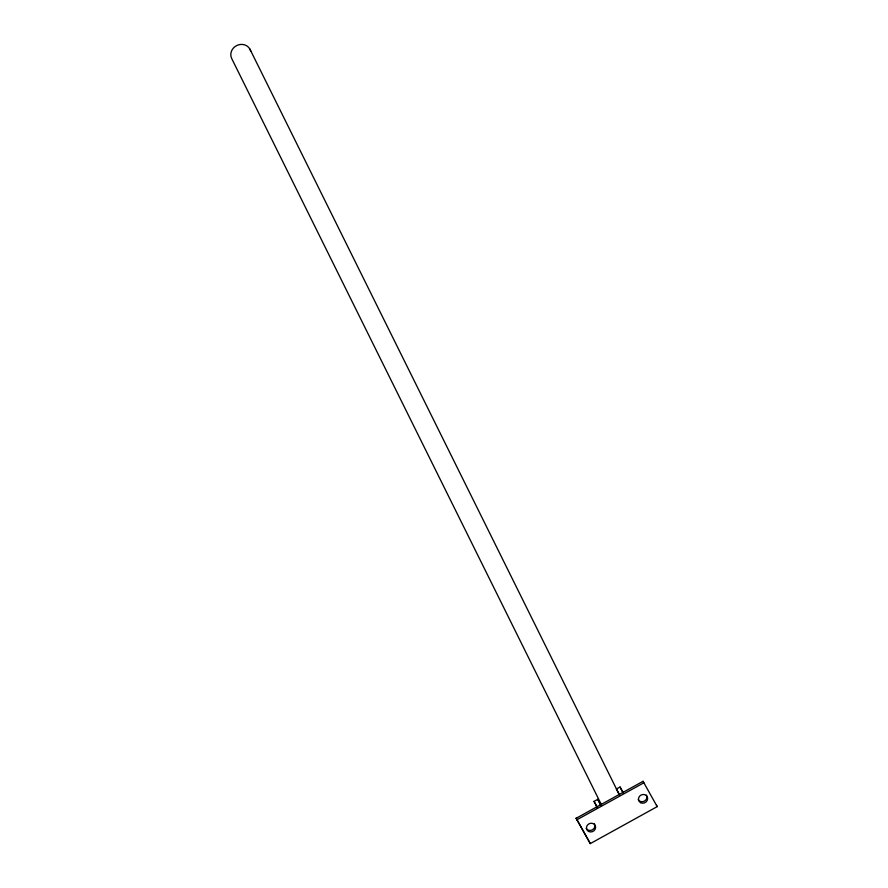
<?xml version="1.0" encoding="UTF-8"?>
<svg xmlns="http://www.w3.org/2000/svg" width="888" height="888" viewBox="0 0 888 888"><rect width="100%" height="100%" fill="white"/><g stroke="black" fill="none" stroke-linecap="round" stroke-linejoin="round"><path stroke-width="1.33" d="M597.391 808.147L594.039 801.387L597.757 799.333L600.954 805.005M623.254 792.684L620.057 787.012L616.339 789.066L619.535 794.738M576.145 818.292L643.045 781.318L657.198 806.626L590.298 843.6L576.145 818.292L590.298 843.6M576.889 819.791L643.789 782.828L643.045 781.318M594.039 801.387L597.236 807.059M656.454 805.127L657.198 806.626M620.057 787.012L622.843 792.64M249.861 49.029L619.38 794.86M601.431 804.772L231.912 58.952A10.256 9.424 -26.4 0 1 237.473 45.199A10.256 9.424 -26.4 0 1 250.749 51.326M597.757 799.333L600.543 804.961M646.409 795.071A4.673 4.296 -26.4 0 1 644.422 801.076A4.673 4.296 -26.4 0 1 638.228 799.589M594.372 823.831A4.673 4.296 -26.4 0 1 592.396 829.825A4.673 4.296 -26.4 0 1 586.202 828.349M640.57 802.663A4.673 4.296 -26.4 0 0 647.652 798.745A4.673 4.296 -26.4 0 0 640.947 795.093A4.673 4.296 -26.4 0 0 640.57 802.663M588.544 831.412A4.673 4.296 -26.4 0 0 595.626 827.505A4.673 4.296 -26.4 0 0 588.922 823.853A4.673 4.296 -26.4 0 0 588.544 831.412"/></g></svg>
